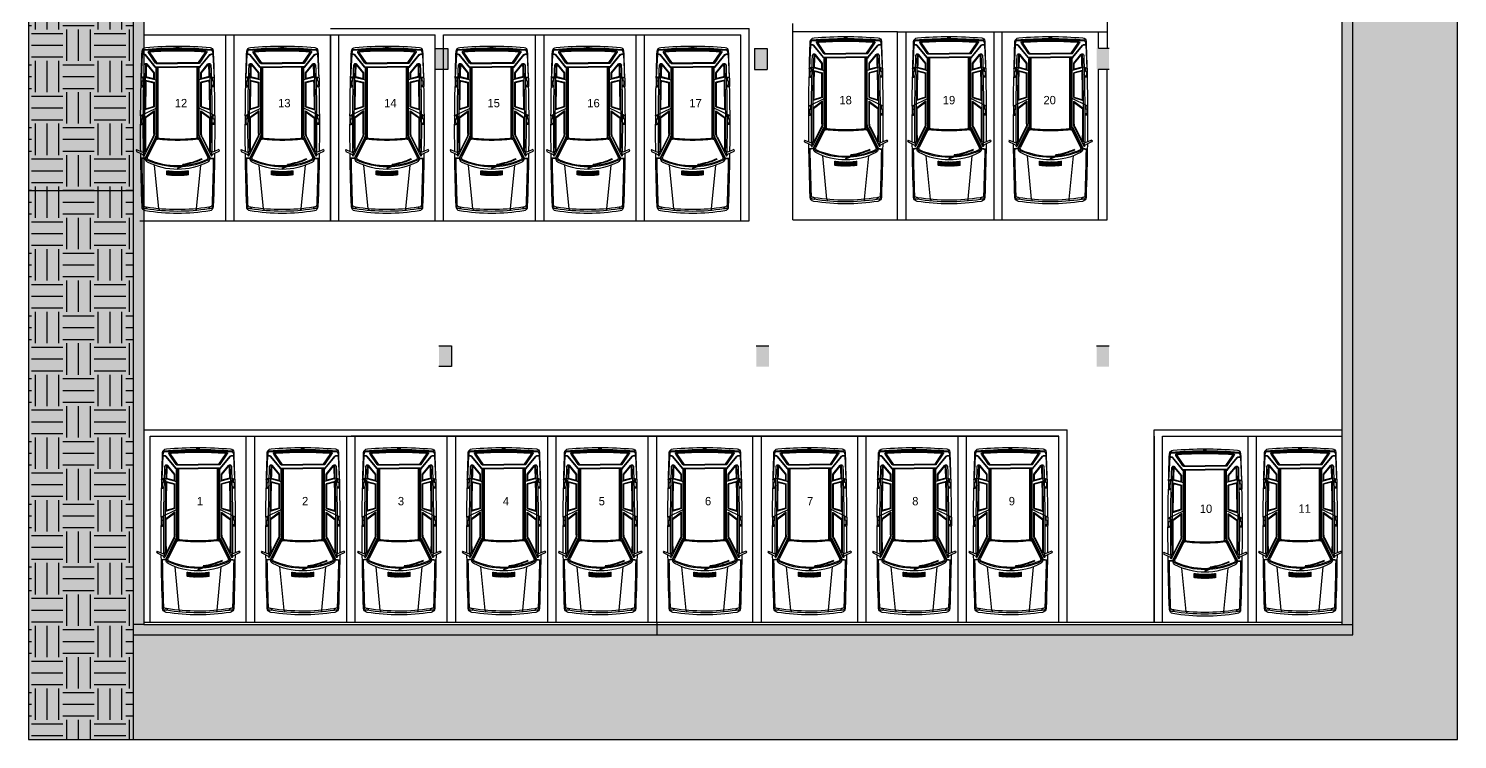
# Model space of a CAD drawing. Header units: millimetres. Extents: x 935 to 1399, y 512 to 900.
# Drawn here: x 1055.21 to 1089.33, y 708.13 to 725.12 of the extents above; entities that cross this region are included whole.
import ezdxf

# ---------------------------------------------------------------- set-up
doc = ezdxf.new("R2010")
doc.units = ezdxf.units.MM
for name, color, linetype in [('carros', 7, 'Continuous'), ('carross', 8, 'Continuous'), ('terrenos', 3, 'Continuous'), ('vista', 1, 'Continuous')]:
    doc.layers.add(name, color=color, linetype=linetype)
pattern_1 = [(0, (1566.02895, 455.1888), (0.75, 0.75), [0.75, -0.75]), (0, (1566.02895, 455.47), (0.75, 0.75), [0.75, -0.75]), (0, (1566.02895, 455.7513), (0.75, 0.75), [0.75, -0.75]), (90, (1566.1227, 455.845), (-0.75, 0.75), [0.75, -0.75]), (90, (1566.40395, 455.845), (-0.75, 0.75), [0.75, -0.75]), (90, (1566.6852, 455.845), (-0.75, 0.75), [0.75, -0.75])]

# ---------------------------------------------------------------- blocks, each defined once
blk = doc.blocks.new('Carro_01')
at = {"layer": 'carros'}
for p, q in [((1.483, 0.983), (1.433, 0.882)), ((1.509, 0.993), (1.483, 0.983)), ((1.527, 0.986), (1.483, 0.882)), ((1.527, 0.986), (1.509, 0.993)), ((2.334, 0.887), (2.134, 0.887)), ((3.236, 0.876), (3.036, 0.876)), ((1.483, -0.983), (1.433, -0.882)), ((1.527, -0.986), (1.483, -0.882)), ((1.509, -0.993), (1.483, -0.983)), ((1.527, -0.986), (1.509, -0.993)), ((2.334, -0.887), (2.134, -0.887)), ((3.236, -0.876), (3.036, -0.876))]:
    blk.add_line(p, q, dxfattribs=at)
for centre, radius, start, end in [((4.854, 0), 4.854, 170.9233, 189.0767), ((0.16, 0.75), 0.1, 90, 170.9233), ((2.014, -48.263), 49.148, 90.6779, 92.1624), ((2.014, -48.263), 49.148, 89.8675, 90.619), ((2.134, 0.877), 0.01, 90, 127.9556), ((2.334, 0.877), 0.01, 43.8548, 90), ((2.014, -48.263), 49.148, 88.8155, 89.6188), ((3.036, 0.866), 0.01, 90, 126.2178), ((3.236, 0.866), 0.01, 18.3115, 90), ((2.014, -48.263), 49.148, 87.8125, 88.5644), ((3.887, 0.769), 0.08, 4.9189, 87.8125), ((-5.051, 0), 9.051, 0, 4.9189), ((-5.051, 0), 9.051, 355.1937, 0), ((0.16, -0.75), 0.1, 189.0767, 270), ((2.014, 48.263), 49.148, 267.8376, 269.3221), ((2.014, 48.263), 49.148, 269.381, 270.1325), ((2.134, -0.877), 0.01, 232.0444, 270), ((2.334, -0.877), 0.01, 270, 316.1452), ((2.014, 48.263), 49.148, 270.3812, 271.1845), ((3.036, -0.866), 0.01, 233.7822, 270), ((3.236, -0.866), 0.01, 270, 341.6885), ((2.014, 48.263), 49.148, 271.4356, 272.1713), ((3.869, -0.75), 0.1, 274.3337, 355.1937)]:
    blk.add_arc(centre, radius, start, end, dxfattribs=at)
at = {"layer": 'carross'}
for p, q in [((0.148, 0.744), (0.11, 0.744)), ((0.149, 0.749), (0.111, 0.749)), ((1.315, 0.765), (1.305, 0.88)), ((1.329, 0.776), (1.32, 0.88)), ((1.807, 0.538), (1.329, 0.776)), ((1.782, 0.528), (1.341, 0.748)), ((1.8, 0.53), (1.347, 0.756)), ((1.757, 0.515), (1.352, 0.717)), ((1.824, 0.574), (1.377, 0.797)), ((1.433, 0.882), (1.407, 0.83)), ((1.407, 0.83), (1.415, 0.816)), ((1.415, 0.81), (1.415, 0.816)), ((1.437, 0.807), (1.415, 0.816)), ((1.441, 0.805), (1.417, 0.805)), ((1.441, 0.8), (1.417, 0.8)), ((1.441, 0.795), (1.417, 0.795)), ((1.441, 0.79), (1.417, 0.79)), ((1.441, 0.785), (1.417, 0.785)), ((1.437, 0.807), (1.453, 0.811)), ((1.443, 0.808), (1.443, 0.807)), ((1.483, 0.882), (1.453, 0.811)), ((1.468, 0.817), (1.485, 0.743)), ((1.478, 0.817), (1.497, 0.737)), ((1.831, 0.587), (1.492, 0.756)), ((2.124, 0.877), (2.124, 0.854)), ((2.154, 0.844), (2.134, 0.844)), ((2.154, 0.859), (2.154, 0.844)), ((2.254, 0.869), (2.164, 0.869)), ((2.264, 0.859), (2.264, 0.844)), ((2.344, 0.844), (2.264, 0.844)), ((2.424, 0.569), (2.276, 0.772)), ((2.453, 0.554), (2.287, 0.782)), ((2.344, 0.877), (2.344, 0.844)), ((2.344, 0.877), (2.519, 0.514)), ((2.544, 0.554), (2.473, 0.78)), ((2.555, 0.569), (2.492, 0.77)), ((3.026, 0.866), (3.026, 0.843)), ((3.056, 0.833), (3.036, 0.833)), ((3.056, 0.848), (3.056, 0.833)), ((3.156, 0.858), (3.066, 0.858)), ((3.171, 0.759), (3.123, 0.569)), ((3.189, 0.768), (3.134, 0.554)), ((3.166, 0.848), (3.166, 0.833)), ((3.246, 0.833), (3.166, 0.833)), ((3.267, 0.806), (3.192, 0.514)), ((3.27, 0.756), (3.222, 0.569)), ((3.8, 0.844), (3.246, 0.87)), ((3.267, 0.806), (3.246, 0.87)), ((3.246, 0.866), (3.246, 0.833)), ((3.359, 0.569), (3.555, 0.731)), ((3.364, 0.554), (3.572, 0.725)), ((3.497, 0.534), (3.785, 0.771)), ((3.507, 0.529), (3.795, 0.766)), ((3.594, 0.527), (3.843, 0.695)), ((3.87, 0.835), (3.81, 0.84)), ((3.87, 0.835), (3.89, 0.834)), ((0.111, 0.45), (0.069, 0.43)), ((0.111, 0.45), (1.152, 0.55)), ((1.294, 0.574), (1.302, 0.571)), ((1.797, 0.484), (3.497, 0.484)), ((1.797, 0.464), (3.497, 0.464)), ((1.911, 0.569), (2.424, 0.569)), ((1.911, 0.554), (2.453, 0.554)), ((1.911, 0.514), (3.477, 0.514)), ((1.911, 0.504), (3.497, 0.504)), ((2.544, 0.554), (3.134, 0.554)), ((2.555, 0.569), (3.123, 0.569)), ((3.202, 0.554), (3.364, 0.554)), ((3.222, 0.569), (3.359, 0.569)), ((3.497, 0.504), (3.497, 0)), ((3.507, 0.529), (3.507, 0)), ((3.587, 0.514), (3.587, 0)), ((3.594, 0.515), (3.83, 0.674)), ((3.597, 0.485), (3.597, 0)), ((3.604, 0.497), (3.836, 0.654)), ((0.905, 0.053), (1.001, 0.053)), ((0.905, 0.029), (1.001, 0.029)), ((0.905, 0.005), (1.001, 0.005)), ((0.906, 0.077), (1.002, 0.077)), ((0.906, 0.067), (1.002, 0.067)), ((0.906, 0.019), (1.002, 0.019)), ((0.907, 0.043), (1.003, 0.043)), ((0.908, 0.101), (1.003, 0.101)), ((0.908, 0.091), (1.003, 0.091)), ((0.909, 0.125), (1.005, 0.125)), ((0.909, 0.115), (1.005, 0.115)), ((0.91, 0.139), (1.006, 0.139)), ((0.911, 0.15), (1.007, 0.15)), ((0.912, 0.164), (1.008, 0.164)), ((0.913, 0.174), (1.009, 0.174)), ((0.915, 0.188), (1.01, 0.188)), ((0.916, 0.198), (1.011, 0.198)), ((0.917, 0.212), (1.013, 0.212)), ((0.919, 0.222), (1.015, 0.222)), ((0.92, 0.236), (1.016, 0.236)), ((0.922, 0.246), (1.018, 0.246)), ((0.924, 0.26), (1.019, 0.26)), ((1.188, 0.278), (1.074, 0.009)), ((1.077, 0.003), (1.085, -0.001)), ((1.085, -0.001), (1.177, 0.23)), ((1.162, 0.124), (1.171, 0.123)), ((3.497, -0.504), (3.497, 0)), ((3.507, -0.529), (3.507, 0)), ((3.587, -0.514), (3.587, 0)), ((3.597, -0.485), (3.597, 0)), ((3.962, 0.03), (3.985, 0.03)), ((3.962, 0.03), (3.962, -0.03)), ((3.972, 0.02), (3.98, 0.02)), ((3.972, 0.02), (3.972, -0.02)), ((3.98, -0.02), (3.98, 0.02)), ((3.99, -0.025), (3.99, 0.025)), ((0.905, -0.005), (1.001, -0.005)), ((0.905, -0.029), (1.001, -0.029)), ((0.905, -0.053), (1.001, -0.053)), ((0.906, -0.019), (1.002, -0.019)), ((0.906, -0.067), (1.002, -0.067)), ((0.906, -0.077), (1.002, -0.077)), ((0.907, -0.043), (1.003, -0.043)), ((0.908, -0.091), (1.003, -0.091)), ((0.908, -0.101), (1.003, -0.101)), ((0.909, -0.115), (1.005, -0.115)), ((0.909, -0.125), (1.005, -0.125)), ((0.91, -0.139), (1.006, -0.139)), ((0.911, -0.15), (1.007, -0.15)), ((0.912, -0.164), (1.008, -0.164)), ((0.913, -0.174), (1.009, -0.174)), ((0.915, -0.188), (1.01, -0.188)), ((0.916, -0.198), (1.011, -0.198)), ((0.917, -0.212), (1.013, -0.212)), ((0.919, -0.222), (1.015, -0.222)), ((0.92, -0.236), (1.016, -0.236)), ((0.922, -0.246), (1.018, -0.246)), ((0.924, -0.26), (1.019, -0.26)), ((3.962, -0.03), (3.985, -0.03)), ((3.972, -0.02), (3.98, -0.02)), ((0.111, -0.45), (0.069, -0.43)), ((0.111, -0.45), (1.152, -0.55)), ((1.807, -0.538), (1.329, -0.776)), ((1.782, -0.528), (1.341, -0.748)), ((1.8, -0.53), (1.347, -0.756)), ((1.757, -0.515), (1.352, -0.717)), ((1.824, -0.574), (1.377, -0.797)), ((1.831, -0.587), (1.492, -0.756)), ((1.797, -0.464), (3.497, -0.464)), ((1.797, -0.484), (3.497, -0.484)), ((1.911, -0.504), (3.497, -0.504)), ((1.911, -0.514), (3.477, -0.514)), ((1.911, -0.554), (2.453, -0.554)), ((1.911, -0.569), (2.424, -0.569)), ((2.424, -0.569), (2.276, -0.772)), ((2.453, -0.554), (2.287, -0.782)), ((2.344, -0.877), (2.519, -0.514)), ((2.544, -0.554), (2.473, -0.78)), ((2.555, -0.569), (2.492, -0.77)), ((2.544, -0.554), (3.134, -0.554)), ((2.555, -0.569), (3.123, -0.569)), ((3.171, -0.759), (3.123, -0.569)), ((3.189, -0.768), (3.134, -0.554)), ((3.267, -0.806), (3.192, -0.514)), ((3.202, -0.554), (3.364, -0.554)), ((3.222, -0.569), (3.359, -0.569)), ((3.27, -0.756), (3.222, -0.569)), ((3.359, -0.569), (3.555, -0.731)), ((3.364, -0.554), (3.572, -0.725)), ((3.497, -0.534), (3.785, -0.771)), ((3.507, -0.529), (3.795, -0.766)), ((3.594, -0.515), (3.83, -0.674)), ((3.594, -0.527), (3.843, -0.695)), ((3.604, -0.497), (3.836, -0.654)), ((0.148, -0.744), (0.11, -0.744)), ((0.149, -0.749), (0.111, -0.749)), ((1.315, -0.765), (1.305, -0.88)), ((1.329, -0.776), (1.32, -0.88)), ((1.407, -0.83), (1.415, -0.816)), ((1.433, -0.882), (1.407, -0.83)), ((1.437, -0.807), (1.415, -0.816)), ((1.415, -0.81), (1.415, -0.816)), ((1.441, -0.785), (1.417, -0.785)), ((1.441, -0.79), (1.417, -0.79)), ((1.441, -0.795), (1.417, -0.795)), ((1.441, -0.8), (1.417, -0.8)), ((1.441, -0.805), (1.417, -0.805)), ((1.437, -0.807), (1.453, -0.811)), ((1.443, -0.808), (1.443, -0.807)), ((1.483, -0.882), (1.453, -0.811)), ((1.468, -0.817), (1.485, -0.743)), ((1.478, -0.817), (1.497, -0.737)), ((2.124, -0.877), (2.124, -0.854)), ((2.154, -0.844), (2.134, -0.844)), ((2.154, -0.859), (2.154, -0.844)), ((2.254, -0.869), (2.164, -0.869)), ((2.344, -0.844), (2.264, -0.844)), ((2.264, -0.859), (2.264, -0.844)), ((2.344, -0.877), (2.344, -0.844)), ((3.026, -0.866), (3.026, -0.843)), ((3.056, -0.833), (3.036, -0.833)), ((3.056, -0.848), (3.056, -0.833)), ((3.156, -0.858), (3.066, -0.858)), ((3.166, -0.848), (3.166, -0.833)), ((3.246, -0.833), (3.166, -0.833)), ((3.8, -0.844), (3.245, -0.87)), ((3.267, -0.806), (3.246, -0.87)), ((3.246, -0.866), (3.246, -0.833)), ((3.87, -0.835), (3.81, -0.84)), ((3.87, -0.835), (3.89, -0.834))]:
    blk.add_line(p, q, dxfattribs=at)
for centre, radius, start, end in [((4.854, 0), 4.804, 171.1155, 189.0767), ((4.854, 0), 4.764, 171.0197, 189.0767), ((0.11, 0.742), 0.002, 90, 171.1155), ((4.854, 0), 4.804, 170.4938, 171.0068), ((0.111, 0.751), 0.002, 171.0068, 270), ((0.165, 0.785), 0.05, 92.1586, 170.4938), ((4.854, 0), 4.764, 170.5798, 170.9588), ((0.204, 0.772), 0.05, 92.1145, 170.5798), ((2.014, -48.263), 49.133, 90.8253, 92.1586), ((2.014, -48.263), 49.118, 90.8239, 92.1145), ((2.609, 0), 1.557, 152.5696, 180), ((2.824, 0), 1.712, 154.9617, 176.4075), ((2.824, 0), 1.689, 155.787, 174.044), ((1.307, 0.676), 0.09, 84.5936, 152.5696), ((1.318, 0.704), 0.05, 63.4654, 154.9617), ((1.329, 0.672), 0.05, 63.4654, 155.787), ((1.307, 0.676), 0.09, 63.4654, 84.5936), ((1.382, 0.806), 0.01, 90.7267, 243.4654), ((2.004, -48.263), 49.083, 90.6881, 90.7267), ((1.42, 0.81), 0.005, 179.0858, 270), ((1.417, 0.802), 0.0025, 90, 270), ((1.417, 0.797), 0.0025, 90, 270), ((1.417, 0.792), 0.0025, 90, 270), ((1.417, 0.787), 0.0025, 90, 270), ((1.441, 0.807), 0.002, 270, 0), ((1.441, 0.802), 0.0025, 270, 90), ((1.441, 0.797), 0.0025, 270, 90), ((1.441, 0.792), 0.0025, 270, 90), ((1.441, 0.787), 0.0025, 270, 90), ((2.004, -48.263), 49.083, 88.1977, 90.6405), ((2.014, -48.276), 49.058, 88.1975, 90.6155), ((2.014, -48.276), 49.048, 89.6943, 90.613), ((2.014, -48.276), 49.038, 89.6857, 90.6104), ((2.134, 0.877), 0.01, 127.9556, 180), ((2.134, 0.854), 0.01, 180, 270), ((2.164, 0.859), 0.01, 90, 180), ((2.254, 0.859), 0.01, 0, 90), ((2.334, 0.877), 0.01, 0, 43.8548), ((2.014, -48.276), 49.048, 88.648, 89.4413), ((2.014, -48.276), 49.038, 88.6507, 89.4376), ((3.036, 0.866), 0.01, 126.2178, 180), ((3.036, 0.843), 0.01, 180, 270), ((3.066, 0.848), 0.01, 90, 180), ((3.156, 0.848), 0.01, 0, 90), ((3.236, 0.866), 0.01, 0, 18.3115), ((2.021, -48.276), 49.038, 88.2196, 88.5437), ((2.014, -48.276), 49.048, 88.2063, 88.5332), ((3.544, 0.729), 0.01, 4.7318, 88.2196), ((3.546, 0.756), 0.04, 309.4569, 88.1977), ((3.549, 0.738), 0.01, 309.4569, 88.2063), ((3.557, 0.738), 0.02, 309.4569, 88.1975), ((3.753, 0.809), 0.05, 309.4569, 5.2509), ((3.763, 0.805), 0.05, 309.4569, 5.2166), ((-5.051, 0), 8.891, 5.2509, 5.4442), ((-5.051, 0), 8.901, 5.2166, 5.4164), ((3.86, 0.67), 0.03, 4.3027, 124.0503), ((3.869, 0.805), 0.03, 5.1565, 87.8353), ((3.889, 0.804), 0.03, 5.1401, 87.8118), ((-5.051, 0), 8.986, 0, 5.1565), ((-5.051, 0), 9.006, 0, 5.1401), ((2.929, -0.147), 1.793, 156.3489, 171.0944), ((2.923, -0.146), 1.773, 156.163, 171.2804), ((1.292, 0.57), 0.005, 66.1887, 156.3489), ((6.027, 0), 4.281, 173.5027, 180), ((1.744, 0.488), 0.03, 353.5027, 63.4654), ((6.027, 0), 4.258, 173.2878, 180), ((1.768, 0.501), 0.03, 353.2878, 63.4654), ((1.911, 0.754), 0.25, 243.4654, 270), ((1.911, 0.754), 0.24, 243.4654, 270), ((1.911, 0.754), 0.2, 243.4654, 270), ((1.911, 0.754), 0.185, 243.4654, 270), ((3.503, 0.508), 0.0261, 102.129, 167.871), ((3.602, 0.514), 0.015, 124.0503, 180), ((3.602, 0.502), 0.015, 124.0503, 180), ((3.612, 0.485), 0.015, 124.0503, 180), ((3.846, 0.649), 0.03, 4.1736, 124.0503), ((3.847, 0.638), 0.02, 4.0995, 124.0503), ((-5.051, 0), 8.941, 0, 4.0995), ((-5.051, 0), 8.951, 0, 4.1736), ((-5.051, 0), 8.966, 0, 4.3027), ((0.914, 0.059), 0.0108, 133.8665, 215.2785), ((0.914, 0.035), 0.0108, 133.8665, 215.2785), ((0.914, 0.011), 0.0108, 133.8665, 215.2785), ((0.915, 0.084), 0.0108, 133.8665, 215.2785), ((0.916, 0.108), 0.0108, 133.8665, 215.2785), ((0.918, 0.132), 0.0108, 133.8665, 215.2785), ((0.92, 0.156), 0.0108, 133.8665, 215.2785), ((0.922, 0.18), 0.0108, 133.8665, 215.2785), ((0.925, 0.204), 0.0108, 133.8665, 215.2785), ((0.928, 0.228), 0.0108, 133.8665, 215.2785), ((0.931, 0.253), 0.0108, 133.8665, 215.2785), ((0.994, 0.061), 0.0107, 313.1344, 35.5646), ((0.994, 0.036), 0.0107, 313.1344, 35.5646), ((0.994, 0.013), 0.0107, 313.1344, 35.5646), ((0.995, 0.085), 0.0107, 313.1344, 35.5646), ((0.996, 0.109), 0.0107, 313.1344, 35.5646), ((0.997, 0.133), 0.0107, 313.1344, 35.5646), ((0.999, 0.157), 0.0107, 313.1344, 35.5646), ((1.002, 0.182), 0.0107, 313.1344, 35.5646), ((1.004, 0.206), 0.0107, 313.1344, 35.5646), ((1.007, 0.23), 0.0107, 313.1344, 35.5646), ((1.011, 0.254), 0.0107, 313.1344, 35.5646), ((2.609, 0), 1.557, 180, 207.4304), ((1.079, 0.007), 0.005, 157.0783, 247.0783), ((2.824, 0), 1.712, 177.6158, 180), ((2.824, 0), 1.712, 180, 205.0383), ((2.824, 0), 1.689, 175.246, 180), ((2.824, 0), 1.689, 180, 204.213), ((1.172, 0.2), 0.005, 171.0944, 261.2547), ((6.027, 0), 4.281, 180, 186.4973), ((6.027, 0), 4.258, 180, 186.7122), ((-5.051, 0), 8.941, 355.9005, 0), ((-5.051, 0), 8.951, 355.8264, 0), ((-5.051, 0), 8.966, 355.6973, 0), ((-5.051, 0), 8.986, 354.8435, 0), ((-5.051, 0), 9.006, 354.8599, 0), ((3.985, 0.025), 0.005, 360, 90), ((0.914, -0.011), 0.0108, 144.7215, 226.1335), ((0.914, -0.035), 0.0108, 144.7215, 226.1335), ((0.914, -0.059), 0.0108, 144.7215, 226.1335), ((0.915, -0.084), 0.0108, 144.7215, 226.1335), ((0.916, -0.108), 0.0108, 144.7215, 226.1335), ((0.918, -0.132), 0.0108, 144.7215, 226.1335), ((0.92, -0.156), 0.0108, 144.7215, 226.1335), ((0.922, -0.18), 0.0108, 144.7215, 226.1335), ((0.925, -0.204), 0.0108, 144.7215, 226.1335), ((0.928, -0.228), 0.0108, 144.7215, 226.1335), ((0.931, -0.253), 0.0108, 144.7215, 226.1335), ((0.994, -0.013), 0.0107, 324.4354, 46.8656), ((0.994, -0.036), 0.0107, 324.4354, 46.8656), ((0.994, -0.061), 0.0107, 324.4354, 46.8656), ((0.995, -0.085), 0.0107, 324.4354, 46.8656), ((0.996, -0.109), 0.0107, 324.4354, 46.8656), ((0.997, -0.133), 0.0107, 324.4354, 46.8656), ((0.999, -0.157), 0.0107, 324.4354, 46.8656), ((1.002, -0.182), 0.0107, 324.4354, 46.8656), ((1.004, -0.206), 0.0107, 324.4354, 46.8656), ((1.007, -0.23), 0.0107, 324.4354, 46.8656), ((1.011, -0.254), 0.0107, 324.4354, 46.8656), ((3.985, -0.025), 0.005, 270, 360), ((1.744, -0.488), 0.03, 296.5346, 6.4973), ((1.768, -0.501), 0.03, 296.5346, 6.7122), ((1.911, -0.754), 0.25, 90, 116.5346), ((1.911, -0.754), 0.24, 90, 116.5346), ((1.911, -0.754), 0.2, 90, 116.5346), ((1.911, -0.754), 0.185, 90, 116.5346), ((3.503, -0.508), 0.0261, 192.129, 257.871), ((3.602, -0.502), 0.015, 180, 235.9497), ((3.602, -0.514), 0.015, 180, 235.9497), ((3.612, -0.485), 0.015, 180, 235.9497), ((3.846, -0.649), 0.03, 235.9497, 355.8264), ((3.847, -0.638), 0.02, 235.9497, 355.9005), ((3.86, -0.67), 0.03, 235.9497, 355.6973), ((0.16, -0.75), 0.1, 189.0767, 270), ((0.11, -0.742), 0.002, 188.8845, 270), ((0.111, -0.751), 0.002, 90, 188.9932), ((4.854, 0), 4.804, 188.9932, 189.5062), ((0.165, -0.785), 0.05, 189.5062, 267.8414), ((4.854, 0), 4.764, 189.0412, 189.4202), ((0.204, -0.772), 0.05, 189.4202, 267.8855), ((2.014, 48.263), 49.133, 267.8414, 269.1747), ((2.014, 48.263), 49.118, 267.8855, 269.1761), ((1.307, -0.676), 0.09, 207.4304, 275.4064), ((1.318, -0.704), 0.05, 205.0383, 296.5346), ((1.329, -0.672), 0.05, 204.213, 296.5346), ((1.307, -0.676), 0.09, 275.4064, 296.5346), ((1.382, -0.806), 0.01, 116.5346, 269.2733), ((2.004, 48.263), 49.083, 269.2733, 269.3119), ((1.417, -0.787), 0.0025, 90, 270), ((1.417, -0.792), 0.0025, 90, 270), ((1.417, -0.797), 0.0025, 90, 270), ((1.417, -0.802), 0.0025, 90, 270), ((1.42, -0.81), 0.005, 90, 180.9142), ((1.441, -0.787), 0.0025, 270, 90), ((1.441, -0.792), 0.0025, 270, 90), ((1.441, -0.797), 0.0025, 270, 90), ((1.441, -0.802), 0.0025, 270, 90), ((1.441, -0.807), 0.002, 0, 90), ((2.004, 48.263), 49.083, 269.3595, 271.8023), ((2.014, 48.276), 49.058, 269.3845, 271.8025), ((2.014, 48.276), 49.048, 269.387, 270.3057), ((2.014, 48.276), 49.038, 269.3896, 270.3143), ((2.134, -0.854), 0.01, 90, 180), ((2.134, -0.877), 0.01, 180, 232.0444), ((2.164, -0.859), 0.01, 180, 270), ((2.254, -0.859), 0.01, 270, 360), ((2.334, -0.877), 0.01, 316.1452, 360), ((2.014, 48.276), 49.048, 270.5587, 271.352), ((2.014, 48.276), 49.038, 270.5624, 271.3493), ((3.036, -0.843), 0.01, 90, 180), ((3.036, -0.866), 0.01, 180, 233.7822), ((3.066, -0.848), 0.01, 180, 270), ((3.156, -0.848), 0.01, 270, 360), ((3.236, -0.866), 0.01, 341.6885, 360), ((2.021, 48.276), 49.038, 271.4563, 271.7804), ((2.014, 48.276), 49.048, 271.4668, 271.7937), ((3.544, -0.729), 0.01, 271.7804, 355.2682), ((3.546, -0.756), 0.04, 271.8023, 50.5431), ((3.549, -0.738), 0.01, 271.7937, 50.5431), ((3.557, -0.738), 0.02, 271.8025, 50.5431), ((3.753, -0.809), 0.05, 354.7491, 50.5431), ((3.763, -0.805), 0.05, 354.7834, 50.5431), ((-5.051, 0), 8.891, 354.5558, 354.7491), ((-5.051, 0), 8.901, 354.5836, 354.7834), ((3.869, -0.805), 0.03, 272.1647, 354.8435), ((3.889, -0.804), 0.03, 272.1882, 354.8599)]:
    blk.add_arc(centre, radius, start, end, dxfattribs=at)

msp = doc.modelspace()

# ---------------------------------------------------------------- hatches: boundary and pattern name
h = msp.add_hatch()
h.set_pattern_fill('EARTH', color=254, scale=3, style=0)
h.set_pattern_definition(pattern_1)
h.paths.add_polyline_path([(1089.33236, 755.18001), (1076.38847, 756.10494), (1065.58653, 756.83816), (1055.20994, 756.94705), (1055.20994, 708.1276), (1057.70994, 708.1276), (1057.70994, 710.8776), (1057.70994, 754.42068), (1065.48868, 754.33905), (1076.21472, 753.61098), (1086.83236, 752.85228), (1086.83236, 710.6276), (1057.70994, 710.6276), (1057.70994, 708.1276), (1089.33236, 708.1276)])
h = msp.add_hatch(color=3)
h.paths.add_polyline_path([(1057.70994, 741.19418), (1057.95994, 741.19418), (1057.95994, 748.40743), (1057.70994, 748.40743)])
h.paths.add_polyline_path([(1057.95994, 750.02532), (1057.85912, 750.07511), (1057.87438, 750.11088), (1057.95994, 750.07438), (1057.95994, 752.85228), (1057.70994, 752.85228), (1057.70994, 748.40743), (1057.95994, 748.40743)])
h.paths.add_polyline_path([(1057.70994, 752.85228), (1057.95994, 752.85228), (1057.95994, 754.16804), (1057.96256, 754.41803), (1057.70994, 754.42068)])
h.paths.add_polyline_path([(1057.96256, 754.41803), (1057.95994, 754.16804), (1065.47889, 754.08914), (1076.19735, 753.36159), (1083.32483, 752.85228), (1086.83236, 752.85228), (1076.21472, 753.61098), (1065.48868, 754.33905)])
h.paths.add_polyline_path([(1086.83236, 752.85228), (1083.32483, 752.85228), (1086.58236, 752.61951), (1086.58236, 715.5276), (1086.58236, 710.8776), (1057.95994, 710.8776), (1057.95994, 741.19418), (1057.70994, 741.19418), (1057.70994, 710.6276), (1086.83236, 710.6276)])
for color, points in [(3, [(1057.95994, 741.19418), (1057.70994, 741.19418), (1057.70994, 724.5173), (1057.95994, 724.5173)]), (3, [(1057.95994, 721.69034), (1057.85912, 721.74013), (1057.87438, 721.7759), (1057.95994, 721.7394), (1057.95994, 724.5173), (1057.70994, 724.5173), (1057.70994, 710.8776), (1057.95994, 710.8776)]), (256, [(1064.91968, 724.14115), (1065.21968, 724.14115), (1065.21968, 724.64115), (1064.91968, 724.64115)]), (7, [(1072.8488, 724.64115), (1072.5488, 724.64115), (1072.5488, 724.14115), (1072.8488, 724.14115)]), (256, [(1080.71406, 724.6501), (1080.71406, 724.1501), (1081.01406, 724.1501), (1081.01406, 724.6501)]), (256, [(1065.00994, 717.03832), (1065.30994, 717.03832), (1065.30994, 717.53832), (1065.00994, 717.53832)]), (256, [(1072.58906, 717.53832), (1072.58906, 717.03832), (1072.88906, 717.03832), (1072.88906, 717.53832)]), (256, [(1080.71406, 717.53832), (1080.71406, 717.03832), (1081.01406, 717.03832), (1081.01406, 717.53832)]), (3, [(1057.95994, 710.8776), (1057.70994, 710.8776), (1057.70994, 710.6276), (1070.20994, 710.6276), (1070.20994, 710.8776)]), (3, [(1070.20994, 710.8776), (1070.20994, 710.6276), (1086.83236, 710.6276), (1086.83236, 710.8776), (1086.58236, 710.8776)])]:
    msp.add_hatch(color=color).paths.add_polyline_path(points)
h = msp.add_hatch()
h.set_pattern_fill('EARTH', color=254, scale=3, style=0)
h.set_pattern_definition(pattern_1)
h.paths.add_polyline_path([(1057.70994, 732.53732), (1055.20994, 732.53732), (1055.20994, 721.24548), (1057.70994, 721.24548)])
h = msp.add_hatch()
h.set_pattern_fill('EARTH', color=254, scale=3, style=0)
h.set_pattern_definition(pattern_1)
h.paths.add_polyline_path([(1057.70994, 721.24548), (1055.20994, 721.24548), (1055.20994, 708.1276), (1057.70994, 708.1276), (1057.70994, 710.8776)])

# ---------------------------------------------------------------- linework, layer by layer
at = {"color": 1}
for p, q in [((1062.41968, 724.96835), (1062.41968, 720.5235)), ((1075.96406, 725.0401), (1073.46406, 725.0401)), ((1057.86968, 720.5235), (1072.41968, 720.5235)), ((1073.46406, 720.54754), (1080.96406, 720.54754)), ((1079.80994, 715.37245), (1062.90994, 715.37245)), ((1082.0898, 715.37245), (1082.0898, 710.9276)), ((1082.0898, 715.37245), (1082.0898, 710.9276))]:
    msp.add_line(p, q, dxfattribs=at)
for p, q in [((1064.91968, 724.64115), (1065.21968, 724.64115)), ((1065.21968, 724.64115), (1065.21968, 724.14115)), ((1072.5488, 724.64115), (1072.7488, 724.64115)), ((1072.5488, 724.64115), (1072.8488, 724.64115)), ((1080.76406, 724.6501), (1081.01406, 724.6501)), ((1065.21968, 724.14115), (1064.91968, 724.14115)), ((1065.21968, 724.14115), (1064.91968, 724.14115)), ((1072.5488, 724.14115), (1072.8488, 724.14115)), ((1080.76406, 724.1501), (1081.01406, 724.1501)), ((1059.9238, 720.6235), (1059.9238, 720.9235)), ((1065.00994, 717.53832), (1065.30994, 717.53832)), ((1065.30994, 717.53832), (1065.30994, 717.03832)), ((1072.58906, 717.53832), (1072.78906, 717.53832)), ((1072.58906, 717.53832), (1072.88906, 717.53832)), ((1072.63906, 717.53832), (1072.88906, 717.53832)), ((1080.71406, 717.53832), (1080.91406, 717.53832)), ((1080.71406, 717.53832), (1081.01406, 717.53832)), ((1080.76406, 717.53832), (1081.01406, 717.53832)), ((1065.30994, 717.03832), (1065.00994, 717.03832)), ((1065.30994, 717.03832), (1065.00994, 717.03832)), ((1082.93236, 715.5276), (1083.43236, 715.5276)), ((1082.93236, 710.9276), (1083.43236, 710.9276))]:
    msp.add_line(p, q)
at = {"color": 254}
for p, q in [((1072.5488, 724.64115), (1072.5488, 724.14115)), ((1072.8488, 724.64115), (1072.8488, 724.14115)), ((1055.20994, 721.24548), (1057.70994, 721.24548)), ((1057.70994, 710.8776), (1057.70994, 708.1276)), ((1070.20994, 710.9276), (1070.20994, 710.6276))]:
    msp.add_line(p, q, dxfattribs=at)
at = {"color": 7}
for p, q in [((1057.95994, 710.8776), (1057.70994, 710.8776)), ((1086.58236, 710.8776), (1086.83236, 710.8776))]:
    msp.add_line(p, q, dxfattribs=at)
at = {"layer": 'terrenos', "color": 7}
msp.add_lwpolyline([(1055.20994, 708.1276), (1089.33236, 708.1276), (1089.33236, 755.18001), (1076.38847, 756.10494), (1065.58653, 756.83816), (1055.20994, 756.94705)], close=True, dxfattribs=at)
for points in [[(1057.70994, 710.6276), (1086.83236, 710.6276), (1086.83236, 752.85228), (1076.21472, 753.61098), (1065.48868, 754.33905), (1057.70994, 754.42068), (1057.70994, 710.6276)], [(1086.58236, 715.5276), (1086.58236, 752.61951), (1076.19735, 753.36159), (1065.47889, 754.08914), (1057.95994, 754.16804), (1057.95994, 710.8776), (1086.58236, 710.8776), (1086.58236, 715.5276)]]:
    msp.add_lwpolyline(points, dxfattribs=at)
at = {"layer": 'vista'}
for p, q in [((1080.96406, 729.8901), (1080.96406, 724.6501)), ((1062.41968, 725.11835), (1072.41968, 725.11835)), ((1072.41968, 720.5235), (1072.41968, 725.11835)), ((1073.46406, 720.54754), (1073.46406, 725.2401)), ((1057.95994, 724.96835), (1064.91968, 724.96835)), ((1059.91968, 720.5235), (1059.91968, 724.96835)), ((1060.11968, 720.5235), (1060.11968, 724.96835)), ((1062.41968, 720.5235), (1062.41968, 724.96835)), ((1062.61968, 720.67865), (1062.61968, 724.96835)), ((1062.61968, 720.5235), (1062.61968, 724.96835)), ((1064.91968, 720.5235), (1064.91968, 724.96835)), ((1065.11968, 720.5235), (1065.11968, 724.96835)), ((1065.11968, 724.96835), (1072.21968, 724.96835)), ((1067.31968, 720.5235), (1067.31968, 724.96835)), ((1067.51968, 720.5235), (1067.51968, 724.96835)), ((1069.71968, 720.5235), (1069.71968, 724.96835)), ((1069.91968, 720.5235), (1069.91968, 724.96835)), ((1072.21968, 720.67865), (1072.21968, 724.96835)), ((1072.21968, 720.5235), (1072.21968, 724.96835)), ((1072.41968, 720.67865), (1072.41968, 724.96835)), ((1075.96406, 720.54754), (1075.96406, 725.0401)), ((1075.96406, 725.0401), (1080.40891, 725.0401)), ((1076.06406, 725.0401), (1080.96406, 725.0401)), ((1076.16406, 720.54754), (1076.16406, 725.0401)), ((1078.26406, 725.0401), (1078.26406, 720.54754)), ((1078.46406, 720.54754), (1078.46406, 725.0401)), ((1080.76406, 724.6501), (1080.76406, 725.0401)), ((1080.76406, 720.54754), (1080.76406, 724.1501)), ((1080.96406, 720.54754), (1080.96406, 724.1501)), ((1057.95994, 715.5276), (1062.90994, 715.5276)), ((1058.10994, 710.9276), (1058.10994, 715.37245)), ((1058.10994, 715.37245), (1062.90994, 715.37245)), ((1058.10994, 715.37245), (1062.90994, 715.37245)), ((1060.40994, 710.9276), (1060.40994, 715.37245)), ((1060.60994, 710.9276), (1060.60994, 715.37245)), ((1062.80994, 710.9276), (1062.80994, 715.37245)), ((1062.90994, 715.5276), (1077.50994, 715.5276)), ((1062.90994, 715.5276), (1067.70994, 715.5276)), ((1062.90994, 715.37245), (1067.70994, 715.37245)), ((1062.90994, 715.37245), (1067.70994, 715.37245)), ((1063.00994, 710.9276), (1063.00994, 715.37245)), ((1065.20994, 710.9276), (1065.20994, 715.37245)), ((1065.40994, 710.9276), (1065.40994, 715.37245)), ((1067.60994, 710.9276), (1067.60994, 715.37245)), ((1067.70994, 715.5276), (1080.00994, 715.5276)), ((1067.70994, 715.37245), (1079.80994, 715.37245)), ((1067.80994, 710.9276), (1067.80994, 715.37245)), ((1070.00994, 710.9276), (1070.00994, 715.37245)), ((1070.20994, 710.9276), (1070.20994, 715.37245)), ((1072.50994, 710.9276), (1072.50994, 715.37245)), ((1072.70994, 710.9276), (1072.70994, 715.37245)), ((1075.00994, 710.9276), (1075.00994, 715.37245)), ((1075.20994, 710.9276), (1075.20994, 715.37245)), ((1077.40994, 710.9276), (1077.40994, 715.37245)), ((1077.50994, 715.5276), (1080.00994, 715.5276)), ((1077.60994, 710.9276), (1077.60994, 715.37245)), ((1079.80994, 710.9276), (1079.80994, 715.37245)), ((1080.00994, 710.9276), (1080.00994, 715.5276)), ((1082.0898, 710.9276), (1082.0898, 715.5276)), ((1082.0898, 715.5276), (1086.58236, 715.5276)), ((1082.2898, 710.9276), (1082.2898, 715.37245)), ((1082.2898, 715.37245), (1086.58236, 715.37245)), ((1084.33236, 710.9276), (1084.33236, 715.37245)), ((1084.53236, 710.9276), (1084.53236, 715.37245)), ((1057.95994, 710.9276), (1062.90994, 710.9276)), ((1062.90994, 710.9276), (1077.50994, 710.9276)), ((1062.90994, 710.9276), (1067.70994, 710.9276)), ((1067.70994, 710.9276), (1082.03236, 710.9276)), ((1077.50994, 710.9276), (1082.03236, 710.9276)), ((1082.03236, 710.9276), (1086.58236, 710.9276))]:
    msp.add_line(p, q, dxfattribs=at)

# ---------------------------------------------------------------- block references
at = {"layer": 'carros', "xscale": -1, "rotation": 270}
for p in [(1074.72626, 720.92664), (1077.19503, 720.92664), (1079.61406, 720.92664), (1058.76968, 720.69975), (1061.26968, 720.69975), (1063.76968, 720.69975), (1066.26968, 720.69975), (1068.56968, 720.69975), (1071.06968, 720.69975), (1059.25994, 711.10384), (1061.75994, 711.10384), (1064.05994, 711.10384), (1066.55994, 711.10384), (1068.85994, 711.10384), (1071.35994, 711.10384), (1073.85994, 711.10384), (1076.35994, 711.10384), (1078.65994, 711.10384), (1083.30482, 711.07324), (1085.57689, 711.10384)]:
    msp.add_blockref('Carro_01', p, dxfattribs=at)

# ---------------------------------------------------------------- texts
at = {"char_height": 0.2, "attachment_point": 1}
for s, insert, width in [('12', (1058.70096, 723.43637), 0.5814), ('13', (1061.16889, 723.43637), 0.5814), ('14', (1063.70096, 723.43637), 0.5814), ('15', (1066.16889, 723.43637), 0.5814), ('16', (1068.55268, 723.43637), 0.5814), ('17', (1070.98942, 723.43637), 0.5814), ('18', (1074.57257, 723.50811), 0.5814), ('19', (1077.04134, 723.50811), 0.5814), ('20', (1079.44613, 723.50811), 0.5814), ('1', (1059.23002, 713.92374), 0.581369), ('2', (1061.74019, 713.92374), 0.581369), ('3', (1064.02861, 713.92374), 0.581369), ('4', (1066.53681, 713.92374), 0.581369), ('5', (1068.82524, 713.92374), 0.581369), ('6', (1071.36201, 713.92374), 0.581369), ('7', (1073.80137, 713.92374), 0.581369), ('8', (1076.31154, 713.92374), 0.581369), ('9', (1078.6177, 713.92374), 0.581369), ('10', (1083.17943, 713.74077), 0.581369), ('11', (1085.53547, 713.74529), 0.5814)]:
    msp.add_mtext(s, dxfattribs=dict(at, insert=insert, width=width))

doc.saveas('drawing.dxf')
